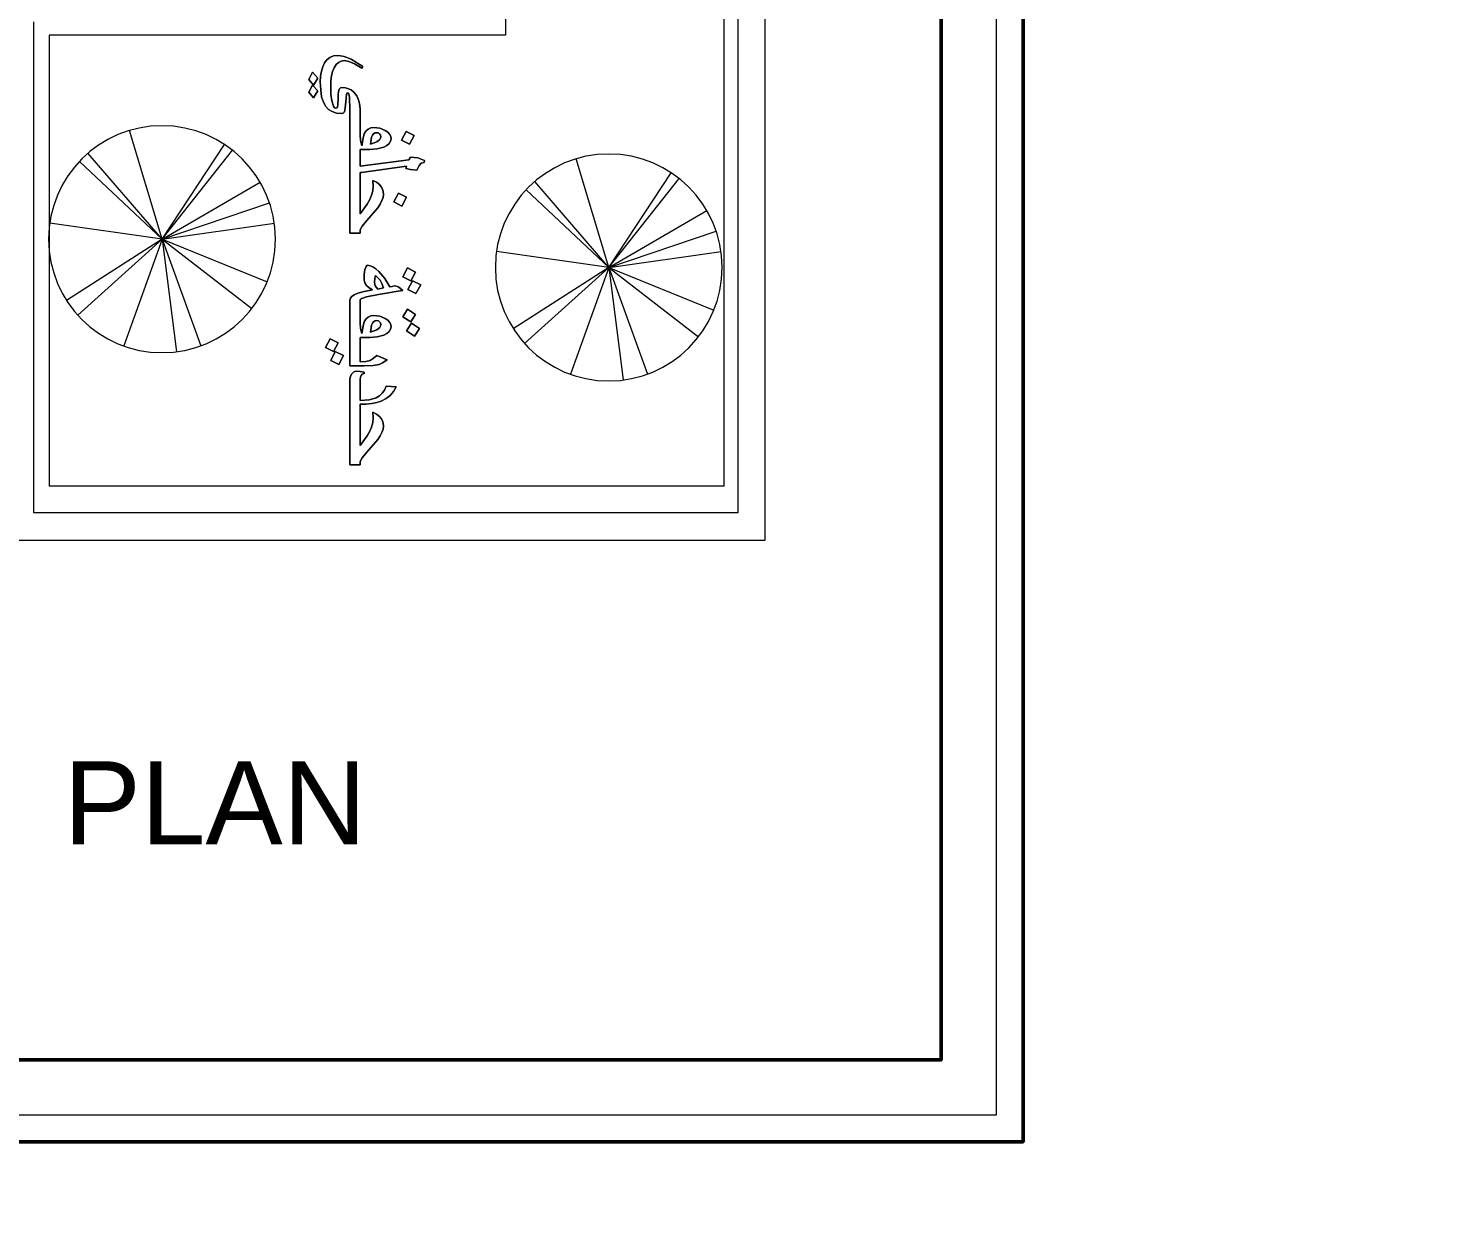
# Model space of a CAD drawing. Header units: inches. Extents: x -279 to 561, y -345 to 342.
# Drawn here: x -191.72 to -181.31, y -80.89 to -72.17 of the extents above; entities that cross this region are included whole.
import ezdxf

# ---------------------------------------------------------------- set-up
doc = ezdxf.new("R2010")
doc.units = ezdxf.units.IN
doc.header["$LTSCALE"] = 0.5
doc.header["$MEASUREMENT"] = 0
for name, color, linetype in [('CADER', 7, 'Continuous'), ('PDF_A-WALL', 7, 'Continuous'), ('S-DIM', 7, 'Continuous')]:
    doc.layers.add(name, color=color, linetype=linetype)
doc.layers.add('G-ANNO-HLIN', color=5, linetype='Continuous', lineweight=50)
doc.layers.add('L-PLNT', color=71, linetype='Continuous', lineweight=9)
doc.styles.get("Standard").update_dxf_attribs({"font": 'arial.ttf'})
doc.dimstyles.get("Standard").update_dxf_attribs({"dimtxt": 0.18, "dimasz": 0.18, "dimexe": 0.18, "dimexo": 0.0625, "dimgap": 0.09, "dimtad": 0, "dimtih": 1, "dimtoh": 1, "dimzin": 0, "dimdsep": 46, "dimtxsty": 'Standard', "dimcen": 0.09, "dimadec": 0, "dimazin": 0, "dimtfac": 1, "dimtofl": 0, "dimtmove": 0, "dimatfit": 3, "dimfxl": 1, "dimtolj": 1, "dimtzin": 0, "dimarcsym": 0})

# ---------------------------------------------------------------- blocks, each defined once
blk = doc.blocks.new('M_RPC Tree - Deciduous - Golden Chain - 5_5 Meters 2-368056-Level 1')
at = {"layer": 'L-PLNT'}
for q in [(-265, 786), (-118, 822), (312, 769), (-417, 717), (508, 656), (-693, 456), (-651, 515), (780, 283), (823, 106), (-795, -239), (-629, -542), (-569, -605), (-118, -822), (448, -699), (556, -616), (781, -280)]:
    blk.add_line((0, 0), q, dxfattribs=at)
for start, end in [(360, 180), (180, 360)]:
    blk.add_arc((0, 0), 830, start, end, dxfattribs=at)
blk = doc.blocks.new('*D1071')
at = {"color": 0, "linetype": 'ByBlock', "lineweight": -2, "transparency": 16777216}
for p, q in [((558.652, 342.279), (558.652, 342.473)), ((560.652, 342.279), (560.652, 342.473)), ((558.832, 342.293), (559.172, 342.293)), ((560.472, 342.293), (560.132, 342.293))]:
    blk.add_line(p, q, dxfattribs=at)
at = {"color": 0, "linetype": 'ByBlock', "transparency": 16777216}
for points in [[(558.832, 342.323), (558.832, 342.263), (558.652, 342.293)], [(560.472, 342.323), (560.472, 342.263), (560.652, 342.293)]]:
    blk.add_solid(points, dxfattribs=at)
at = {"layer": 'Defpoints', "color": 0, "linetype": 'ByBlock', "transparency": 16777216}
for p in [(560.652, 342.293), (558.652, 342.216), (560.652, 342.216)]:
    blk.add_point(p, dxfattribs=at)
at = {"layer": 'Defpoints', "color": 0, "ltscale": 0.5, "transparency": 16777216}
for p in [(-209.5, -305.36), (-209.5, -305.81), (-209.5, -305.81)]:
    blk.add_point(p, dxfattribs=at)
at = {"layer": 'S-DIM', "color": 0, "lineweight": -2, "ltscale": 0.5, "transparency": 16777216}
for p, q in [((-209.5, -305.18), (-209.5, -305)), ((-209.563, -305.36), (-209.68, -305.36)), ((-209.563, -305.81), (-209.68, -305.81)), ((-209.5, -305.99), (-209.5, -306.17))]:
    blk.add_line(p, q, dxfattribs=at)
at = {"layer": 'S-DIM', "color": 0, "ltscale": 0.5, "transparency": 16777216}
for points in [[(-209.53, -305.18), (-209.47, -305.18), (-209.5, -305.36)], [(-209.53, -305.99), (-209.47, -305.99), (-209.5, -305.81)]]:
    blk.add_solid(points, dxfattribs=at)
at = {"color": 0, "linetype": 'ByBlock', "transparency": 16777216, "insert": (559.652, 342.293), "char_height": 0.18, "attachment_point": 5}
blk.add_mtext('\\A1;2.0000', dxfattribs=at)
at = {"layer": 'S-DIM', "color": 0, "ltscale": 0.5, "transparency": 16777216, "insert": (-209.5, -305.585), "char_height": 0.18, "attachment_point": 5}
blk.add_mtext('\\A1;0.45', dxfattribs=at)

msp = doc.modelspace()

# ---------------------------------------------------------------- linework, layer by layer
at = {"layer": 'CADER', "lineweight": 18}
for points in [[(-210.144, -63.218), (-184.441, -63.218), (-184.441, -80.317), (-210.144, -80.317)], [(-209.948, -63.414), (-184.637, -63.414), (-184.637, -80.121), (-209.948, -80.121)]]:
    msp.add_lwpolyline(points, close=True, dxfattribs=at)
at = {"layer": 'G-ANNO-HLIN', "color": 0}
for points in [[(-210.144, -63.218), (-184.441, -63.218), (-184.441, -80.317), (-210.144, -80.317)], [(-209.544, -63.818), (-185.041, -63.818), (-185.041, -79.718), (-209.544, -79.718)]]:
    msp.add_lwpolyline(points, close=True, dxfattribs=at)
at = {"layer": 'PDF_A-WALL', "lineweight": 9}
for p, q in [((-186.329, -75.915), (-186.329, -65.815)), ((-186.529, -66.015), (-186.529, -75.715)), ((-188.229, -66.121), (-188.229, -72.221)), ((-186.629, -75.521), (-186.629, -66.121)), ((-191.68, -75.715), (-191.68, -72.124)), ((-188.229, -72.221), (-191.569, -72.221)), ((-191.569, -72.221), (-191.569, -75.521)), ((-189.553, -72.425), (-189.566, -72.453)), ((-189.566, -72.453), (-189.553, -72.425)), ((-189.535, -72.401), (-189.553, -72.425)), ((-189.553, -72.425), (-189.535, -72.401)), ((-189.513, -72.384), (-189.535, -72.401)), ((-189.535, -72.401), (-189.513, -72.384)), ((-189.488, -72.373), (-189.513, -72.384)), ((-189.513, -72.384), (-189.488, -72.373)), ((-189.46, -72.37), (-189.488, -72.373)), ((-189.488, -72.373), (-189.46, -72.37)), ((-189.469, -72.437), (-189.451, -72.421)), ((-189.451, -72.421), (-189.469, -72.437)), ((-189.435, -72.372), (-189.46, -72.37)), ((-189.46, -72.37), (-189.435, -72.372)), ((-189.451, -72.421), (-189.43, -72.411)), ((-189.43, -72.411), (-189.451, -72.421)), ((-189.41, -72.377), (-189.435, -72.372)), ((-189.435, -72.372), (-189.41, -72.377)), ((-189.43, -72.411), (-189.407, -72.408)), ((-189.407, -72.408), (-189.43, -72.411)), ((-189.357, -72.398), (-189.41, -72.377)), ((-189.41, -72.377), (-189.357, -72.398)), ((-189.407, -72.408), (-189.374, -72.414)), ((-189.374, -72.414), (-189.407, -72.408)), ((-189.374, -72.414), (-189.333, -72.432)), ((-189.333, -72.432), (-189.374, -72.414)), ((-189.273, -72.45), (-189.357, -72.398)), ((-189.357, -72.398), (-189.273, -72.45)), ((-189.64, -72.492), (-189.668, -72.545)), ((-189.668, -72.545), (-189.64, -72.492)), ((-189.602, -72.535), (-189.64, -72.492)), ((-189.64, -72.492), (-189.602, -72.535)), ((-189.634, -72.587), (-189.602, -72.535)), ((-189.602, -72.535), (-189.634, -72.587)), ((-189.582, -72.522), (-189.584, -72.564)), ((-189.584, -72.564), (-189.582, -72.522)), ((-189.576, -72.485), (-189.582, -72.522)), ((-189.582, -72.522), (-189.576, -72.485)), ((-189.566, -72.453), (-189.576, -72.485)), ((-189.576, -72.485), (-189.566, -72.453)), ((-189.507, -72.556), (-189.502, -72.52)), ((-189.502, -72.52), (-189.507, -72.556)), ((-189.502, -72.52), (-189.494, -72.488)), ((-189.494, -72.488), (-189.502, -72.52)), ((-189.494, -72.488), (-189.483, -72.46)), ((-189.483, -72.46), (-189.494, -72.488)), ((-189.483, -72.46), (-189.469, -72.437)), ((-189.469, -72.437), (-189.483, -72.46)), ((-189.333, -72.432), (-189.28, -72.464)), ((-189.28, -72.464), (-189.333, -72.432)), ((-189.28, -72.464), (-189.273, -72.45)), ((-189.273, -72.45), (-189.28, -72.464)), ((-189.668, -72.545), (-189.634, -72.587)), ((-189.634, -72.587), (-189.668, -72.545)), ((-189.64, -72.587), (-189.668, -72.638)), ((-189.668, -72.638), (-189.64, -72.587)), ((-189.668, -72.638), (-189.634, -72.681)), ((-189.634, -72.681), (-189.668, -72.638)), ((-189.602, -72.628), (-189.64, -72.587)), ((-189.64, -72.587), (-189.602, -72.628)), ((-189.634, -72.681), (-189.602, -72.628)), ((-189.602, -72.628), (-189.634, -72.681)), ((-189.584, -72.564), (-189.581, -72.622)), ((-189.581, -72.622), (-189.584, -72.564)), ((-189.581, -72.622), (-189.574, -72.672)), ((-189.574, -72.672), (-189.581, -72.622)), ((-189.508, -72.598), (-189.507, -72.556)), ((-189.507, -72.556), (-189.508, -72.598)), ((-189.506, -72.653), (-189.508, -72.598)), ((-189.508, -72.598), (-189.506, -72.653)), ((-189.45, -72.633), (-189.452, -72.657)), ((-189.452, -72.657), (-189.45, -72.633)), ((-189.445, -72.617), (-189.45, -72.633)), ((-189.45, -72.633), (-189.445, -72.617)), ((-189.436, -72.608), (-189.445, -72.617)), ((-189.445, -72.617), (-189.436, -72.608)), ((-189.424, -72.605), (-189.436, -72.608)), ((-189.436, -72.608), (-189.424, -72.605)), ((-189.4, -72.607), (-189.424, -72.605)), ((-189.424, -72.605), (-189.4, -72.607)), ((-189.378, -72.613), (-189.4, -72.607)), ((-189.4, -72.607), (-189.378, -72.613)), ((-189.358, -72.622), (-189.378, -72.613)), ((-189.378, -72.613), (-189.358, -72.622)), ((-189.341, -72.636), (-189.358, -72.622)), ((-189.358, -72.622), (-189.341, -72.636)), ((-189.317, -72.665), (-189.341, -72.636)), ((-189.341, -72.636), (-189.317, -72.665)), ((-189.574, -72.672), (-189.561, -72.712)), ((-189.561, -72.712), (-189.574, -72.672)), ((-189.561, -72.712), (-189.544, -72.744)), ((-189.544, -72.744), (-189.561, -72.712)), ((-189.544, -72.744), (-189.524, -72.766)), ((-189.524, -72.766), (-189.544, -72.744)), ((-189.499, -72.701), (-189.506, -72.653)), ((-189.506, -72.653), (-189.499, -72.701)), ((-189.487, -72.742), (-189.499, -72.701)), ((-189.499, -72.701), (-189.487, -72.742)), ((-189.479, -72.753), (-189.487, -72.742)), ((-189.487, -72.742), (-189.479, -72.753)), ((-189.456, -72.727), (-189.459, -72.75)), ((-189.459, -72.75), (-189.456, -72.727)), ((-189.453, -72.69), (-189.456, -72.727)), ((-189.456, -72.727), (-189.453, -72.69)), ((-189.452, -72.657), (-189.453, -72.69)), ((-189.453, -72.69), (-189.452, -72.657)), ((-189.401, -72.754), (-189.396, -72.71)), ((-189.396, -72.71), (-189.401, -72.754)), ((-189.396, -72.71), (-189.395, -72.682)), ((-189.395, -72.682), (-189.396, -72.71)), ((-189.395, -72.682), (-189.392, -72.653)), ((-189.392, -72.653), (-189.395, -72.682)), ((-189.392, -72.653), (-189.388, -72.646)), ((-189.388, -72.646), (-189.392, -72.653)), ((-189.388, -72.646), (-189.382, -72.643)), ((-189.382, -72.643), (-189.388, -72.646)), ((-189.382, -72.643), (-189.378, -72.645)), ((-189.378, -72.645), (-189.382, -72.643)), ((-189.378, -72.645), (-189.375, -72.651)), ((-189.375, -72.651), (-189.378, -72.645)), ((-189.375, -72.651), (-189.37, -72.675)), ((-189.37, -72.675), (-189.375, -72.651)), ((-189.37, -72.675), (-189.367, -72.769)), ((-189.367, -72.769), (-189.37, -72.675)), ((-189.301, -72.702), (-189.317, -72.665)), ((-189.317, -72.665), (-189.301, -72.702)), ((-189.294, -72.735), (-189.301, -72.702)), ((-189.301, -72.702), (-189.294, -72.735)), ((-189.292, -72.769), (-189.294, -72.735)), ((-189.294, -72.735), (-189.292, -72.769)), ((-189.524, -72.766), (-189.497, -72.781)), ((-189.497, -72.781), (-189.524, -72.766)), ((-189.497, -72.781), (-189.466, -72.791)), ((-189.466, -72.791), (-189.497, -72.781)), ((-189.47, -72.756), (-189.479, -72.753)), ((-189.479, -72.753), (-189.47, -72.756)), ((-189.464, -72.754), (-189.47, -72.756)), ((-189.47, -72.756), (-189.464, -72.754)), ((-189.466, -72.791), (-189.429, -72.794)), ((-189.429, -72.794), (-189.466, -72.791)), ((-189.459, -72.75), (-189.464, -72.754)), ((-189.464, -72.754), (-189.459, -72.75)), ((-189.429, -72.794), (-189.416, -72.791)), ((-189.416, -72.791), (-189.429, -72.794)), ((-189.416, -72.791), (-189.407, -72.782)), ((-189.407, -72.782), (-189.416, -72.791)), ((-189.407, -72.782), (-189.401, -72.754)), ((-189.401, -72.754), (-189.407, -72.782)), ((-189.367, -72.769), (-189.367, -72.813)), ((-189.367, -72.813), (-189.367, -72.769)), ((-189.367, -72.813), (-189.367, -72.841)), ((-189.367, -72.841), (-189.367, -72.813)), ((-189.367, -72.841), (-189.367, -73.029)), ((-189.367, -73.029), (-189.367, -72.841)), ((-189.292, -72.813), (-189.292, -72.769)), ((-189.292, -72.769), (-189.292, -72.813)), ((-189.292, -72.841), (-189.292, -72.813)), ((-189.292, -72.813), (-189.292, -72.841)), ((-189.292, -72.95), (-189.292, -72.841)), ((-189.292, -72.841), (-189.292, -72.95)), ((-189.29, -72.992), (-189.292, -72.95)), ((-189.292, -72.95), (-189.29, -72.992)), ((-189.262, -72.943), (-189.271, -72.975)), ((-189.271, -72.975), (-189.262, -72.943)), ((-189.25, -72.923), (-189.262, -72.943)), ((-189.262, -72.943), (-189.25, -72.923)), ((-189.234, -72.909), (-189.25, -72.923)), ((-189.25, -72.923), (-189.234, -72.909)), ((-189.214, -72.9), (-189.234, -72.909)), ((-189.234, -72.909), (-189.214, -72.9)), ((-189.191, -72.897), (-189.214, -72.9)), ((-189.214, -72.9), (-189.191, -72.897)), ((-189.203, -72.953), (-189.194, -72.943)), ((-189.194, -72.943), (-189.203, -72.953)), ((-189.194, -72.943), (-189.183, -72.937)), ((-189.183, -72.937), (-189.194, -72.943)), ((-189.149, -72.903), (-189.191, -72.897)), ((-189.191, -72.897), (-189.149, -72.903)), ((-189.183, -72.937), (-189.17, -72.935)), ((-189.17, -72.935), (-189.183, -72.937)), ((-189.17, -72.935), (-189.159, -72.937)), ((-189.159, -72.937), (-189.17, -72.935)), ((-189.159, -72.937), (-189.15, -72.943)), ((-189.15, -72.943), (-189.159, -72.937)), ((-189.15, -72.943), (-189.143, -72.952)), ((-189.143, -72.952), (-189.15, -72.943)), ((-189.109, -72.919), (-189.149, -72.903)), ((-189.149, -72.903), (-189.109, -72.919)), ((-189.143, -72.952), (-189.141, -72.962)), ((-189.141, -72.962), (-189.143, -72.952)), ((-189.09, -72.932), (-189.109, -72.919)), ((-189.109, -72.919), (-189.09, -72.932)), ((-189.077, -72.947), (-189.09, -72.932)), ((-189.09, -72.932), (-189.077, -72.947)), ((-189.068, -72.962), (-189.077, -72.947)), ((-189.077, -72.947), (-189.068, -72.962)), ((-188.956, -72.926), (-188.99, -72.989)), ((-188.99, -72.989), (-188.956, -72.926)), ((-188.896, -72.955), (-188.956, -72.926)), ((-188.956, -72.926), (-188.896, -72.955)), ((-189.367, -73.029), (-189.367, -73.058)), ((-189.367, -73.058), (-189.367, -73.029)), ((-189.281, -73.03), (-189.29, -72.992)), ((-189.29, -72.992), (-189.281, -73.03)), ((-189.271, -72.975), (-189.281, -73.03)), ((-189.281, -73.03), (-189.271, -72.975)), ((-189.222, -73.058), (-189.167, -73.053)), ((-189.167, -73.053), (-189.222, -73.058)), ((-189.216, -73.02), (-189.209, -72.967)), ((-189.209, -72.967), (-189.216, -73.02)), ((-189.17, -73.002), (-189.216, -73.02)), ((-189.216, -73.02), (-189.17, -73.002)), ((-189.209, -72.967), (-189.203, -72.953)), ((-189.203, -72.953), (-189.209, -72.967)), ((-189.148, -72.984), (-189.17, -73.002)), ((-189.17, -73.002), (-189.148, -72.984)), ((-189.167, -73.053), (-189.12, -73.041)), ((-189.12, -73.041), (-189.167, -73.053)), ((-189.143, -72.974), (-189.148, -72.984)), ((-189.148, -72.984), (-189.143, -72.974)), ((-189.141, -72.962), (-189.143, -72.974)), ((-189.143, -72.974), (-189.141, -72.962)), ((-189.12, -73.041), (-189.096, -73.029)), ((-189.096, -73.029), (-189.12, -73.041)), ((-189.096, -73.029), (-189.079, -73.015)), ((-189.079, -73.015), (-189.096, -73.029)), ((-189.079, -73.015), (-189.069, -72.998)), ((-189.069, -72.998), (-189.079, -73.015)), ((-189.069, -72.998), (-189.066, -72.979)), ((-189.066, -72.979), (-189.069, -72.998)), ((-189.066, -72.979), (-189.068, -72.962)), ((-189.068, -72.962), (-189.066, -72.979)), ((-188.99, -72.989), (-188.931, -73.02)), ((-188.931, -73.02), (-188.99, -72.989)), ((-188.931, -73.02), (-188.896, -72.955)), ((-188.896, -72.955), (-188.931, -73.02)), ((-189.367, -73.058), (-189.367, -73.199)), ((-189.367, -73.199), (-189.367, -73.058)), ((-189.292, -73.18), (-189.292, -73.058)), ((-189.292, -73.058), (-189.222, -73.058)), ((-189.222, -73.058), (-189.292, -73.058)), ((-189.292, -73.058), (-189.292, -73.18)), ((-188.935, -73.133), (-189.292, -73.18)), ((-189.292, -73.18), (-188.935, -73.133)), ((-188.924, -73.114), (-188.935, -73.133)), ((-188.935, -73.133), (-188.924, -73.114)), ((-188.87, -73.12), (-188.924, -73.114)), ((-188.924, -73.114), (-188.87, -73.12)), ((-188.821, -73.138), (-188.87, -73.12)), ((-188.87, -73.12), (-188.821, -73.138)), ((-188.861, -73.174), (-188.846, -73.157)), ((-188.846, -73.157), (-188.861, -73.174)), ((-188.846, -73.157), (-188.825, -73.152)), ((-188.825, -73.152), (-188.846, -73.157)), ((-188.825, -73.152), (-188.821, -73.138)), ((-188.821, -73.138), (-188.825, -73.152)), ((-189.367, -73.199), (-189.367, -73.227)), ((-189.367, -73.227), (-189.367, -73.199)), ((-189.367, -73.227), (-189.367, -73.67)), ((-189.367, -73.67), (-189.367, -73.227)), ((-189.292, -73.528), (-189.292, -73.227)), ((-189.292, -73.227), (-189.282, -73.227)), ((-189.282, -73.227), (-189.292, -73.227)), ((-189.292, -73.227), (-189.292, -73.528)), ((-189.282, -73.227), (-188.953, -73.18)), ((-188.953, -73.18), (-189.282, -73.227)), ((-188.953, -73.18), (-188.959, -73.198)), ((-188.959, -73.198), (-188.953, -73.18)), ((-188.959, -73.198), (-188.923, -73.205)), ((-188.923, -73.205), (-188.959, -73.198)), ((-188.923, -73.205), (-188.877, -73.208)), ((-188.877, -73.208), (-188.923, -73.205)), ((-188.877, -73.208), (-188.861, -73.174)), ((-188.861, -73.174), (-188.877, -73.208)), ((-189.2, -73.36), (-189.209, -73.393)), ((-189.209, -73.393), (-189.2, -73.36)), ((-189.172, -73.297), (-189.2, -73.284)), ((-189.2, -73.284), (-189.198, -73.326)), ((-189.198, -73.326), (-189.2, -73.284)), ((-189.2, -73.284), (-189.172, -73.297)), ((-189.198, -73.326), (-189.2, -73.36)), ((-189.2, -73.36), (-189.198, -73.326)), ((-189.15, -73.315), (-189.172, -73.297)), ((-189.172, -73.297), (-189.15, -73.315)), ((-189.138, -73.33), (-189.15, -73.315)), ((-189.15, -73.315), (-189.138, -73.33)), ((-189.129, -73.347), (-189.138, -73.33)), ((-189.138, -73.33), (-189.129, -73.347)), ((-189.124, -73.365), (-189.129, -73.347)), ((-189.129, -73.347), (-189.124, -73.365)), ((-189.122, -73.386), (-189.124, -73.365)), ((-189.124, -73.365), (-189.122, -73.386)), ((-189.242, -73.458), (-189.292, -73.528)), ((-189.292, -73.528), (-189.242, -73.458)), ((-189.222, -73.424), (-189.242, -73.458)), ((-189.242, -73.458), (-189.222, -73.424)), ((-189.209, -73.393), (-189.222, -73.424)), ((-189.222, -73.424), (-189.209, -73.393)), ((-189.164, -73.485), (-189.146, -73.457)), ((-189.146, -73.457), (-189.164, -73.485)), ((-189.146, -73.457), (-189.133, -73.431)), ((-189.133, -73.431), (-189.146, -73.457)), ((-189.133, -73.431), (-189.125, -73.408)), ((-189.125, -73.408), (-189.133, -73.431)), ((-189.125, -73.408), (-189.122, -73.386)), ((-189.122, -73.386), (-189.125, -73.408)), ((-189.012, -73.378), (-189.047, -73.441)), ((-189.047, -73.441), (-189.012, -73.378)), ((-189.047, -73.441), (-188.988, -73.472)), ((-188.988, -73.472), (-189.047, -73.441)), ((-188.953, -73.407), (-189.012, -73.378)), ((-189.012, -73.378), (-188.953, -73.407)), ((-188.988, -73.472), (-188.953, -73.407)), ((-188.953, -73.407), (-188.988, -73.472)), ((-189.243, -73.577), (-189.164, -73.485)), ((-189.164, -73.485), (-189.243, -73.577)), ((-189.367, -73.67), (-189.292, -73.67)), ((-189.292, -73.67), (-189.367, -73.67)), ((-189.292, -73.645), (-189.278, -73.619)), ((-189.278, -73.619), (-189.292, -73.645)), ((-189.292, -73.67), (-189.292, -73.645)), ((-189.292, -73.645), (-189.292, -73.67)), ((-189.278, -73.619), (-189.243, -73.577)), ((-189.243, -73.577), (-189.278, -73.619)), ((-189.262, -73.971), (-189.263, -74.014)), ((-189.263, -74.014), (-189.262, -73.971)), ((-189.257, -73.936), (-189.262, -73.971)), ((-189.262, -73.971), (-189.257, -73.936)), ((-189.249, -73.913), (-189.257, -73.936)), ((-189.257, -73.936), (-189.249, -73.913)), ((-189.244, -73.907), (-189.249, -73.913)), ((-189.249, -73.913), (-189.244, -73.907)), ((-189.239, -73.905), (-189.244, -73.907)), ((-189.244, -73.907), (-189.239, -73.905)), ((-189.22, -73.908), (-189.239, -73.905)), ((-189.239, -73.905), (-189.22, -73.908)), ((-189.199, -73.916), (-189.22, -73.908)), ((-189.22, -73.908), (-189.199, -73.916)), ((-189.178, -73.93), (-189.199, -73.916)), ((-189.199, -73.916), (-189.178, -73.93)), ((-189.186, -74), (-189.181, -73.98)), ((-189.181, -73.98), (-189.186, -74)), ((-189.181, -73.98), (-189.162, -73.996)), ((-189.162, -73.996), (-189.181, -73.98)), ((-189.155, -73.95), (-189.178, -73.93)), ((-189.178, -73.93), (-189.155, -73.95)), ((-189.112, -74.001), (-189.155, -73.95)), ((-189.155, -73.95), (-189.112, -74.001)), ((-188.946, -73.924), (-188.981, -73.989)), ((-188.981, -73.989), (-188.946, -73.924)), ((-188.981, -73.989), (-188.922, -74.018)), ((-188.922, -74.018), (-188.981, -73.989)), ((-188.887, -73.955), (-188.946, -73.924)), ((-188.946, -73.924), (-188.887, -73.955)), ((-188.922, -74.018), (-188.887, -73.955)), ((-188.887, -73.955), (-188.922, -74.018)), ((-189.262, -74.096), (-189.31, -74.11)), ((-189.31, -74.11), (-189.262, -74.096)), ((-189.263, -74.014), (-189.259, -74.034)), ((-189.259, -74.034), (-189.263, -74.014)), ((-189.201, -74.085), (-189.262, -74.096)), ((-189.262, -74.096), (-189.201, -74.085)), ((-189.259, -74.034), (-189.247, -74.054)), ((-189.247, -74.054), (-189.259, -74.034)), ((-189.247, -74.054), (-189.227, -74.071)), ((-189.227, -74.071), (-189.247, -74.054)), ((-189.227, -74.071), (-189.201, -74.085)), ((-189.201, -74.085), (-189.227, -74.071)), ((-189.188, -74.032), (-189.186, -74)), ((-189.186, -74), (-189.188, -74.032)), ((-189.182, -74.056), (-189.188, -74.032)), ((-189.188, -74.032), (-189.182, -74.056)), ((-189.164, -74.079), (-189.182, -74.056)), ((-189.182, -74.056), (-189.164, -74.079)), ((-189.122, -74.07), (-189.164, -74.079)), ((-189.164, -74.079), (-189.122, -74.07)), ((-189.162, -73.996), (-189.147, -74.015)), ((-189.147, -74.015), (-189.162, -73.996)), ((-189.147, -74.015), (-189.134, -74.039)), ((-189.134, -74.039), (-189.147, -74.015)), ((-189.134, -74.039), (-189.122, -74.07)), ((-189.122, -74.07), (-189.134, -74.039)), ((-189.075, -74.063), (-189.112, -74.001)), ((-189.112, -74.001), (-189.075, -74.063)), ((-189.084, -74.106), (-189.032, -74.097)), ((-189.032, -74.097), (-189.084, -74.106)), ((-189.058, -74.059), (-189.075, -74.063)), ((-189.075, -74.063), (-189.058, -74.059)), ((-189.041, -74.056), (-189.058, -74.059)), ((-189.058, -74.059), (-189.041, -74.056)), ((-189.026, -74.058), (-189.041, -74.056)), ((-189.041, -74.056), (-189.026, -74.058)), ((-189.032, -74.097), (-188.981, -74.089)), ((-188.981, -74.089), (-189.032, -74.097)), ((-189.01, -74.066), (-189.026, -74.058)), ((-189.026, -74.058), (-189.01, -74.066)), ((-188.981, -74.089), (-189.01, -74.066)), ((-189.01, -74.066), (-188.981, -74.089)), ((-188.909, -74.018), (-188.943, -74.083)), ((-188.943, -74.083), (-188.909, -74.018)), ((-188.943, -74.083), (-188.884, -74.112)), ((-188.884, -74.112), (-188.943, -74.083)), ((-188.849, -74.048), (-188.909, -74.018)), ((-188.909, -74.018), (-188.849, -74.048)), ((-188.884, -74.112), (-188.849, -74.048)), ((-188.849, -74.048), (-188.884, -74.112)), ((-189.363, -74.146), (-189.367, -74.16)), ((-189.367, -74.16), (-189.363, -74.146)), ((-189.367, -74.16), (-189.367, -74.188)), ((-189.367, -74.188), (-189.367, -74.16)), ((-189.367, -74.188), (-189.367, -74.216)), ((-189.367, -74.216), (-189.367, -74.188)), ((-189.353, -74.134), (-189.363, -74.146)), ((-189.363, -74.146), (-189.353, -74.134)), ((-189.335, -74.122), (-189.353, -74.134)), ((-189.353, -74.134), (-189.335, -74.122)), ((-189.31, -74.11), (-189.335, -74.122)), ((-189.335, -74.122), (-189.31, -74.11)), ((-189.292, -74.16), (-189.289, -74.154)), ((-189.289, -74.154), (-189.292, -74.16)), ((-189.292, -74.188), (-189.292, -74.16)), ((-189.292, -74.16), (-189.292, -74.188)), ((-189.292, -74.216), (-189.292, -74.188)), ((-189.292, -74.188), (-189.292, -74.216)), ((-189.289, -74.154), (-189.281, -74.148)), ((-189.281, -74.148), (-189.289, -74.154)), ((-189.281, -74.148), (-189.247, -74.135)), ((-189.247, -74.135), (-189.281, -74.148)), ((-189.247, -74.135), (-189.157, -74.118)), ((-189.157, -74.118), (-189.247, -74.135)), ((-189.157, -74.118), (-189.084, -74.106)), ((-189.084, -74.106), (-189.157, -74.118)), ((-189.367, -74.216), (-189.367, -74.404)), ((-189.367, -74.404), (-189.367, -74.216)), ((-189.292, -74.325), (-189.292, -74.216)), ((-189.292, -74.216), (-189.292, -74.325)), ((-189.25, -74.298), (-189.262, -74.318)), ((-189.262, -74.318), (-189.25, -74.298)), ((-189.234, -74.284), (-189.25, -74.298)), ((-189.25, -74.298), (-189.234, -74.284)), ((-189.214, -74.275), (-189.234, -74.284)), ((-189.234, -74.284), (-189.214, -74.275)), ((-189.191, -74.272), (-189.214, -74.275)), ((-189.214, -74.275), (-189.191, -74.272)), ((-189.149, -74.278), (-189.191, -74.272)), ((-189.191, -74.272), (-189.149, -74.278)), ((-189.109, -74.294), (-189.149, -74.278)), ((-189.149, -74.278), (-189.109, -74.294)), ((-189.09, -74.307), (-189.109, -74.294)), ((-189.109, -74.294), (-189.09, -74.307)), ((-188.945, -74.225), (-188.981, -74.283)), ((-188.981, -74.283), (-188.945, -74.225)), ((-188.981, -74.283), (-188.921, -74.319)), ((-188.921, -74.319), (-188.981, -74.283)), ((-188.887, -74.264), (-188.945, -74.225)), ((-188.945, -74.225), (-188.887, -74.264)), ((-188.921, -74.319), (-188.887, -74.264)), ((-188.887, -74.264), (-188.921, -74.319)), ((-189.367, -74.404), (-189.367, -74.433)), ((-189.367, -74.433), (-189.367, -74.404)), ((-189.29, -74.367), (-189.292, -74.325)), ((-189.292, -74.325), (-189.29, -74.367)), ((-189.281, -74.405), (-189.29, -74.367)), ((-189.29, -74.367), (-189.281, -74.405)), ((-189.271, -74.35), (-189.281, -74.405)), ((-189.281, -74.405), (-189.271, -74.35)), ((-189.262, -74.318), (-189.271, -74.35)), ((-189.271, -74.35), (-189.262, -74.318)), ((-189.216, -74.395), (-189.209, -74.342)), ((-189.209, -74.342), (-189.216, -74.395)), ((-189.17, -74.377), (-189.216, -74.395)), ((-189.216, -74.395), (-189.17, -74.377)), ((-189.209, -74.342), (-189.203, -74.328)), ((-189.203, -74.328), (-189.209, -74.342)), ((-189.203, -74.328), (-189.194, -74.318)), ((-189.194, -74.318), (-189.203, -74.328)), ((-189.194, -74.318), (-189.183, -74.312)), ((-189.183, -74.312), (-189.194, -74.318)), ((-189.183, -74.312), (-189.17, -74.31)), ((-189.17, -74.31), (-189.183, -74.312)), ((-189.17, -74.31), (-189.159, -74.312)), ((-189.159, -74.312), (-189.17, -74.31)), ((-189.148, -74.359), (-189.17, -74.377)), ((-189.17, -74.377), (-189.148, -74.359)), ((-189.159, -74.312), (-189.15, -74.318)), ((-189.15, -74.318), (-189.159, -74.312)), ((-189.15, -74.318), (-189.143, -74.327)), ((-189.143, -74.327), (-189.15, -74.318)), ((-189.143, -74.349), (-189.148, -74.359)), ((-189.148, -74.359), (-189.143, -74.349)), ((-189.143, -74.327), (-189.141, -74.337)), ((-189.141, -74.337), (-189.143, -74.327)), ((-189.141, -74.337), (-189.143, -74.349)), ((-189.143, -74.349), (-189.141, -74.337)), ((-189.12, -74.416), (-189.096, -74.404)), ((-189.096, -74.404), (-189.12, -74.416)), ((-189.096, -74.404), (-189.079, -74.39)), ((-189.079, -74.39), (-189.096, -74.404)), ((-189.077, -74.322), (-189.09, -74.307)), ((-189.09, -74.307), (-189.077, -74.322)), ((-189.079, -74.39), (-189.069, -74.373)), ((-189.069, -74.373), (-189.079, -74.39)), ((-189.068, -74.337), (-189.077, -74.322)), ((-189.077, -74.322), (-189.068, -74.337)), ((-189.069, -74.373), (-189.066, -74.354)), ((-189.066, -74.354), (-189.069, -74.373)), ((-189.066, -74.354), (-189.068, -74.337)), ((-189.068, -74.337), (-189.066, -74.354)), ((-188.917, -74.329), (-188.953, -74.385)), ((-188.953, -74.385), (-188.917, -74.329)), ((-188.953, -74.385), (-188.894, -74.423)), ((-188.894, -74.423), (-188.953, -74.385)), ((-188.858, -74.367), (-188.917, -74.329)), ((-188.917, -74.329), (-188.858, -74.367)), ((-188.894, -74.423), (-188.858, -74.367)), ((-188.858, -74.367), (-188.894, -74.423)), ((-189.511, -74.442), (-189.546, -74.507)), ((-189.546, -74.507), (-189.511, -74.442)), ((-189.546, -74.507), (-189.487, -74.536)), ((-189.487, -74.536), (-189.546, -74.507)), ((-189.452, -74.473), (-189.511, -74.442)), ((-189.511, -74.442), (-189.452, -74.473)), ((-189.487, -74.536), (-189.452, -74.473)), ((-189.452, -74.473), (-189.487, -74.536)), ((-189.367, -74.433), (-189.367, -74.64)), ((-189.367, -74.64), (-189.367, -74.433)), ((-189.292, -74.611), (-189.292, -74.433)), ((-189.292, -74.433), (-189.222, -74.433)), ((-189.222, -74.433), (-189.292, -74.433)), ((-189.292, -74.433), (-189.292, -74.611)), ((-189.222, -74.433), (-189.167, -74.428)), ((-189.167, -74.428), (-189.222, -74.433)), ((-189.167, -74.428), (-189.12, -74.416)), ((-189.12, -74.416), (-189.167, -74.428)), ((-189.474, -74.536), (-189.508, -74.601)), ((-189.508, -74.601), (-189.474, -74.536)), ((-189.508, -74.601), (-189.449, -74.63)), ((-189.449, -74.63), (-189.508, -74.601)), ((-189.414, -74.566), (-189.474, -74.536)), ((-189.474, -74.536), (-189.414, -74.566)), ((-189.449, -74.63), (-189.414, -74.566)), ((-189.414, -74.566), (-189.449, -74.63)), ((-189.25, -74.609), (-189.292, -74.611)), ((-189.292, -74.611), (-189.25, -74.609)), ((-189.219, -74.601), (-189.25, -74.609)), ((-189.25, -74.609), (-189.219, -74.601)), ((-189.198, -74.588), (-189.219, -74.601)), ((-189.219, -74.601), (-189.198, -74.588)), ((-189.169, -74.564), (-189.198, -74.588)), ((-189.198, -74.588), (-189.169, -74.564)), ((-189.094, -74.597), (-189.169, -74.564)), ((-189.169, -74.564), (-189.094, -74.597)), ((-189.128, -74.619), (-189.094, -74.597)), ((-189.094, -74.597), (-189.128, -74.619)), ((-189.367, -74.64), (-189.263, -74.64)), ((-189.263, -74.64), (-189.367, -74.64)), ((-189.364, -74.717), (-189.367, -74.739)), ((-189.367, -74.739), (-189.364, -74.717)), ((-189.353, -74.698), (-189.364, -74.717)), ((-189.364, -74.717), (-189.353, -74.698)), ((-189.338, -74.684), (-189.353, -74.698)), ((-189.353, -74.698), (-189.338, -74.684)), ((-189.321, -74.679), (-189.338, -74.684)), ((-189.338, -74.684), (-189.321, -74.679)), ((-189.292, -74.681), (-189.321, -74.679)), ((-189.321, -74.679), (-189.292, -74.681)), ((-189.263, -74.687), (-189.292, -74.681)), ((-189.292, -74.681), (-189.263, -74.687)), ((-189.29, -74.724), (-189.286, -74.712)), ((-189.286, -74.712), (-189.29, -74.724)), ((-189.286, -74.712), (-189.277, -74.702)), ((-189.277, -74.702), (-189.286, -74.712)), ((-189.277, -74.702), (-189.263, -74.696)), ((-189.263, -74.696), (-189.277, -74.702)), ((-189.263, -74.64), (-189.198, -74.637)), ((-189.198, -74.637), (-189.263, -74.64)), ((-189.263, -74.696), (-189.263, -74.687)), ((-189.263, -74.687), (-189.263, -74.696)), ((-189.198, -74.637), (-189.154, -74.63)), ((-189.154, -74.63), (-189.198, -74.637)), ((-189.154, -74.63), (-189.128, -74.619)), ((-189.128, -74.619), (-189.154, -74.63)), ((-189.367, -74.739), (-189.367, -74.894)), ((-189.367, -74.894), (-189.367, -74.739)), ((-189.292, -74.739), (-189.29, -74.724)), ((-189.29, -74.724), (-189.292, -74.739)), ((-189.292, -74.894), (-189.292, -74.739)), ((-189.292, -74.739), (-189.292, -74.894)), ((-189.115, -74.818), (-189.131, -74.84)), ((-189.131, -74.84), (-189.115, -74.818)), ((-189.103, -74.79), (-189.115, -74.818)), ((-189.115, -74.818), (-189.103, -74.79)), ((-189.028, -74.795), (-189.103, -74.79)), ((-189.103, -74.79), (-189.028, -74.795)), ((-189.048, -74.829), (-189.028, -74.795)), ((-189.028, -74.795), (-189.048, -74.829)), ((-189.367, -74.894), (-189.367, -74.922)), ((-189.367, -74.922), (-189.367, -74.894)), ((-189.367, -74.922), (-189.367, -75.365)), ((-189.367, -75.365), (-189.367, -74.922)), ((-189.227, -74.889), (-189.292, -74.894)), ((-189.292, -74.894), (-189.227, -74.889)), ((-189.292, -74.922), (-189.25, -74.921)), ((-189.25, -74.921), (-189.292, -74.922)), ((-189.292, -75.224), (-189.292, -74.922)), ((-189.292, -74.922), (-189.292, -75.224)), ((-189.25, -74.921), (-189.208, -74.916)), ((-189.208, -74.916), (-189.25, -74.921)), ((-189.2, -74.883), (-189.227, -74.889)), ((-189.227, -74.889), (-189.2, -74.883)), ((-189.208, -74.916), (-189.17, -74.909)), ((-189.17, -74.909), (-189.208, -74.916)), ((-189.176, -74.874), (-189.2, -74.883)), ((-189.2, -74.883), (-189.176, -74.874)), ((-189.151, -74.859), (-189.176, -74.874)), ((-189.176, -74.874), (-189.151, -74.859)), ((-189.17, -74.909), (-189.138, -74.898)), ((-189.138, -74.898), (-189.17, -74.909)), ((-189.131, -74.84), (-189.151, -74.859)), ((-189.151, -74.859), (-189.131, -74.84)), ((-189.138, -74.898), (-189.103, -74.88)), ((-189.103, -74.88), (-189.138, -74.898)), ((-189.103, -74.88), (-189.073, -74.857)), ((-189.073, -74.857), (-189.103, -74.88)), ((-189.073, -74.857), (-189.048, -74.829)), ((-189.048, -74.829), (-189.073, -74.857)), ((-189.172, -74.993), (-189.2, -74.979)), ((-189.2, -74.979), (-189.198, -75.021)), ((-189.198, -75.021), (-189.2, -74.979)), ((-189.2, -74.979), (-189.172, -74.993)), ((-189.198, -75.021), (-189.2, -75.055)), ((-189.2, -75.055), (-189.198, -75.021)), ((-189.15, -75.01), (-189.172, -74.993)), ((-189.172, -74.993), (-189.15, -75.01)), ((-189.138, -75.025), (-189.15, -75.01)), ((-189.15, -75.01), (-189.138, -75.025)), ((-189.129, -75.042), (-189.138, -75.025)), ((-189.138, -75.025), (-189.129, -75.042)), ((-189.222, -75.119), (-189.242, -75.153)), ((-189.242, -75.153), (-189.222, -75.119)), ((-189.209, -75.088), (-189.222, -75.119)), ((-189.222, -75.119), (-189.209, -75.088)), ((-189.2, -75.055), (-189.209, -75.088)), ((-189.209, -75.088), (-189.2, -75.055)), ((-189.146, -75.152), (-189.133, -75.127)), ((-189.133, -75.127), (-189.146, -75.152)), ((-189.133, -75.127), (-189.125, -75.103)), ((-189.125, -75.103), (-189.133, -75.127)), ((-189.124, -75.06), (-189.129, -75.042)), ((-189.129, -75.042), (-189.124, -75.06)), ((-189.125, -75.103), (-189.122, -75.081)), ((-189.122, -75.081), (-189.125, -75.103)), ((-189.122, -75.081), (-189.124, -75.06)), ((-189.124, -75.06), (-189.122, -75.081)), ((-189.242, -75.153), (-189.292, -75.224)), ((-189.292, -75.224), (-189.242, -75.153)), ((-189.243, -75.273), (-189.164, -75.18)), ((-189.164, -75.18), (-189.243, -75.273)), ((-189.164, -75.18), (-189.146, -75.152)), ((-189.146, -75.152), (-189.164, -75.18)), ((-189.292, -75.34), (-189.278, -75.314)), ((-189.278, -75.314), (-189.292, -75.34)), ((-189.292, -75.365), (-189.292, -75.34)), ((-189.292, -75.34), (-189.292, -75.365)), ((-189.278, -75.314), (-189.243, -75.273)), ((-189.243, -75.273), (-189.278, -75.314)), ((-189.367, -75.365), (-189.292, -75.365)), ((-189.292, -75.365), (-189.367, -75.365)), ((-186.629, -75.521), (-191.569, -75.521)), ((-186.529, -75.715), (-191.68, -75.715)), ((-201.469, -75.915), (-186.329, -75.915))]:
    msp.add_line(p, q, dxfattribs=at)

# ---------------------------------------------------------------- block references
at = {"layer": 'PDF_A-WALL', "lineweight": 9, "xscale": 0.001000000000005968, "yscale": 0.001000000000005968, "zscale": 0.001000000000005968, "rotation": 270}
for p in [(-190.742, -73.714), (-187.473, -73.921)]:
    msp.add_blockref('M_RPC Tree - Deciduous - Golden Chain - 5_5 Meters 2-368056-Level 1', p, dxfattribs=at)

# ---------------------------------------------------------------- texts
msp.add_text('GROUND FLOOR FURNITURE  PLAN', height=0.60725).set_placement((-203.997, -78.141))

# ---------------------------------------------------------------- dimensions: what is measured, and where the dimension line sits
at = {"layer": 'S-DIM', "ltscale": 0.5}
dim = msp.add_linear_dim(base=(-209.5, -305.81), p1=(-209.5, -305.36), p2=(-209.5, -305.81), angle=90, dimstyle='Standard', dxfattribs=at)
dim.commit()
dim.dimension.update_dxf_attribs({"geometry": '*D1071', "text_midpoint": (-209.5, -305.585)})

doc.saveas('drawing.dxf')
